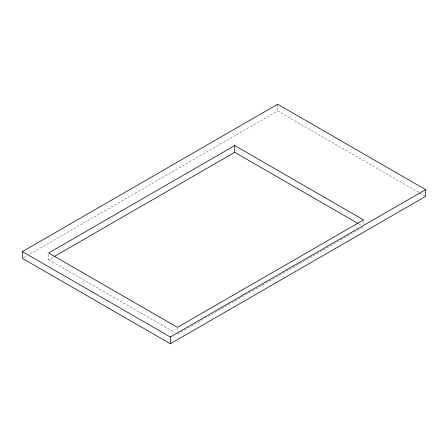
<?xml version="1.0" encoding="UTF-8"?>
<svg xmlns="http://www.w3.org/2000/svg" width="448" height="448" viewBox="0 0 448 448"><rect width="100%" height="100%" fill="white"/><g stroke="black" fill="none" stroke-linecap="round" stroke-linejoin="round"><path stroke-width="0.34" stroke-dasharray="2.24 1.68" d="M23.61 257.678L27.238 255.584M29.658 254.184L277.682 110.992L418.958 192.556M48.642 254.341L48.642 259.756L53.491 256.956M177.475 334.135L363.569 226.694M419.563 192.909L424.995 196.045M358.73 223.905L361.754 225.646M48.642 259.756L175.056 332.741M363.569 221.278L363.569 223.989M277.682 104.222L277.682 110.992M177.475 328.042L177.475 332.102"/><path stroke-width="0.67" d="M22.4 251.608L277.682 104.222L425.6 189.622L425.6 196.392L170.318 343.778L22.4 258.378L22.4 251.608L170.318 337.008L425.6 189.622M234.735 145.544L48.642 252.986L177.475 327.365L363.569 219.929L234.735 145.544L234.735 152.314L54.102 256.603M234.735 152.314L357.521 223.205M170.318 337.008L170.318 343.778"/></g></svg>
